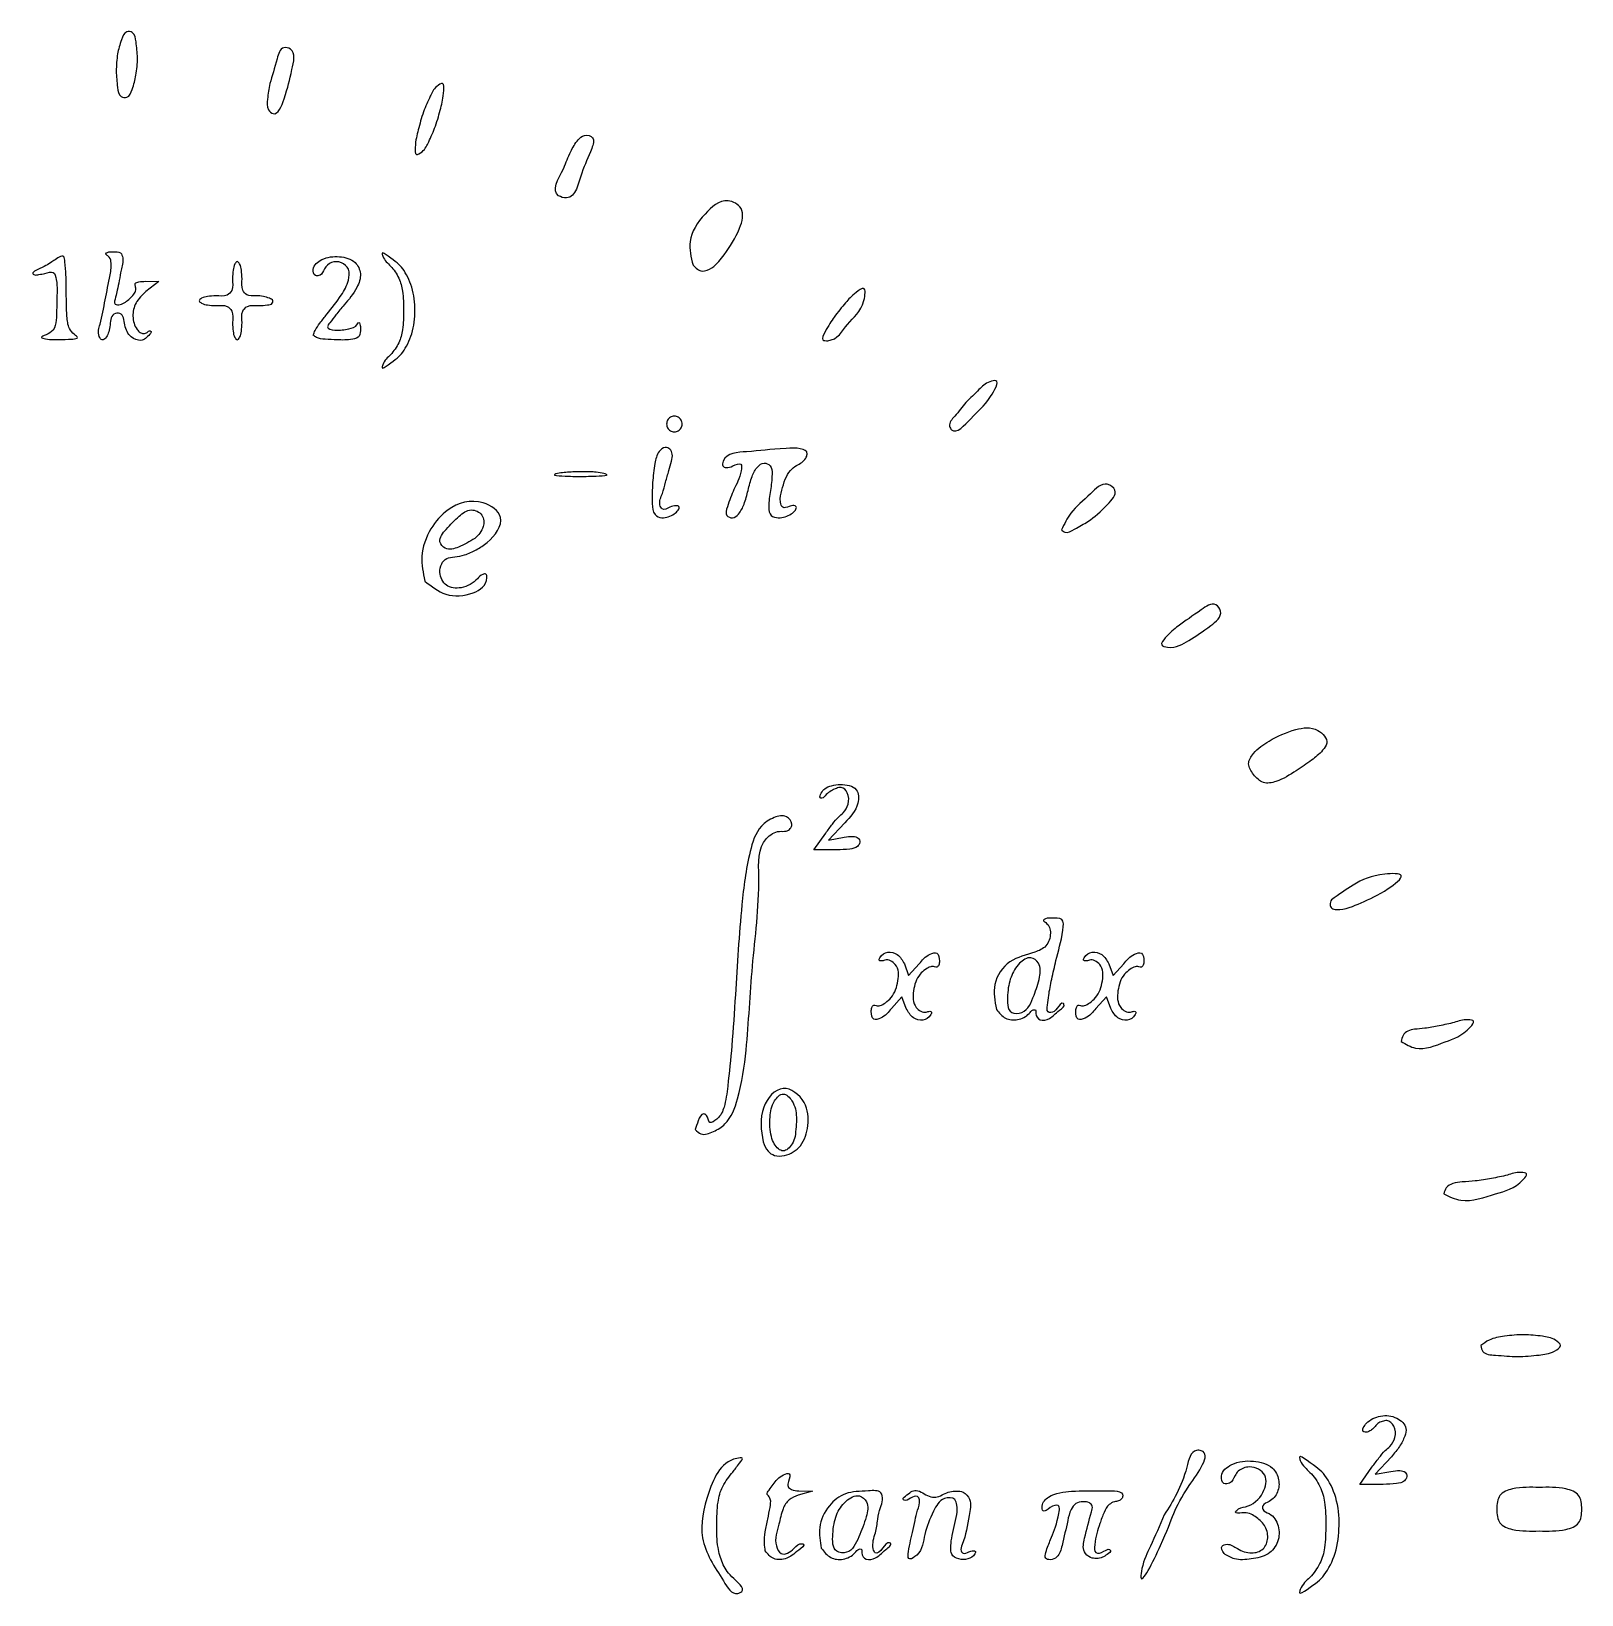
# Model space of a CAD drawing. Extents: x 376 to 676, y 43 to 343.
# Drawn here: x 529.6 to 675.6, y 195.5 to 342.8 of the extents above; entities that cross this region are included whole.
import ezdxf

# ---------------------------------------------------------------- set-up
doc = ezdxf.new("R2010")
doc.units = 0
doc.layers.get('0').update_dxf_attribs({"linetype": 'CONTINUOUS'})

msp = doc.modelspace()

# ---------------------------------------------------------------- linework, layer by layer
at = {"color": 7}
for p, q in [((537.557095, 339.018855), (537.557095, 339.018855)), ((552.038933, 337.853788), (552.038933, 337.853788)), ((566.016327, 333.489456), (566.016327, 333.489456)), ((579.732976, 329.893549), (579.733004, 329.893549)), ((591.905926, 320.733882), (591.905926, 320.733882)), ((540.326316, 319.226923), (541.583333, 319.212332)), ((541.583333, 319.212332), (540.352732, 318.26728)), ((536.507651, 317.478435), (536.507651, 317.478432)), ((548.519452, 315.326315), (548.519452, 315.326315)), ((605.202544, 315.855665), (605.202544, 315.855665)), ((530.955381, 314.189137), (530.955381, 314.189137)), ((556.126837, 314.158736), (556.126837, 314.158753)), ((563.413984, 312.298328), (563.413984, 312.298328)), ((617.602852, 307.800462), (617.602852, 307.800462)), ((589.411505, 305.778664), (589.411505, 305.778664)), ((579.291073, 301.153629), (579.291073, 301.153629)), ((588.093951, 300.257841), (588.093951, 300.257841)), ((595.756256, 299.620696), (595.756256, 299.620696)), ((571.350496, 294.994555), (571.350496, 294.994555)), ((626.612119, 295.80652), (626.612119, 295.80652)), ((566.633406, 290.985416), (566.633406, 290.985416)), ((637.618927, 286.742868), (637.618927, 286.742868)), ((644.719497, 272.753811), (644.719497, 272.753949)), ((606.208638, 268.200948), (604.687714, 266.578128)), ((603.277111, 265.648816), (604.408653, 267.237924)), ((604.687714, 266.578128), (606.159221, 266.841913)), ((605.453919, 265.648816), (603.277111, 265.648816)), ((652.06704, 260.95677), (652.06704, 260.95677)), ((611.818087, 254.916311), (612.225277, 253.815509)), ((612.225277, 253.815509), (613.221493, 254.916311)), ((631.081475, 254.916311), (631.488694, 253.815509)), ((631.488694, 253.815509), (632.48491, 254.916311)), ((624.035656, 251.955235), (624.035656, 251.955266)), ((611.597643, 251.797578), (610.601455, 250.696775)), ((612.004862, 250.696775), (611.597643, 251.797578)), ((620.501246, 250.613367), (620.501246, 250.613367)), ((630.86106, 251.797578), (629.864843, 250.696775)), ((631.268278, 250.696775), (630.86106, 251.797578)), ((608.700942, 250.430197), (608.700942, 250.430197)), ((627.964302, 250.430197), (627.964302, 250.430197)), ((658.631952, 247.590386), (658.631952, 247.590386)), ((592.121177, 239.295404), (592.121177, 239.295404)), ((598.520764, 238.1266), (598.520764, 238.1266)), ((601.524963, 238.626535), (601.524963, 238.626535)), ((662.634428, 233.236581), (662.634428, 233.236581)), ((666.13658, 218.934637), (666.13658, 218.934637)), ((657.717778, 208.468621), (656.164878, 206.8117)), ((654.724642, 205.86286), (655.879947, 207.485356)), ((656.164878, 206.8117), (657.667316, 207.081027)), ((603.169867, 205.207585), (601.817034, 204.830734)), ((601.882171, 205.26206), (603.169867, 205.207585)), ((656.947198, 205.86286), (654.724642, 205.86286)), ((667.637494, 203.523678), (667.637494, 203.523678)), ((636.309501, 202.994574), (636.309501, 202.994574)), ((607.526588, 200.918668), (607.526588, 200.918668)), ((625.597643, 200.655078), (625.5977, 200.655078)), ((598.718742, 199.592486), (598.718742, 199.592503)), ((603.996072, 199.840639), (603.996072, 199.840639)), ((612.362973, 200.33571), (612.362973, 200.335718)), ((641.937576, 199.343101), (641.937576, 199.343123)), ((594.774122, 196.771066), (594.774122, 196.771066)), ((650.037354, 197.081078), (650.037354, 197.081078))]:
    msp.add_line(p, q, dxfattribs=at)
for points, knots in [([(537.557095, 339.018855), (537.580974, 339.577042), (537.624925, 340.60443), (537.969474, 341.78234), (538.354507, 342.84305), (539.307451, 342.701435), (539.466217, 341.545891), (539.609209, 340.27753), (539.478202, 338.695855), (539.148016, 337.526541), (538.760409, 336.464294), (537.808867, 336.60674), (537.641772, 337.7573), (537.589501, 338.53605), (537.557095, 339.018855)], [0, 0, 0, 0, 1.645249, 3.028212, 3.925377, 4.448489, 5.379654, 6.898754, 8.544003, 9.926965, 10.824128, 11.347228, 12.278394, 13.797494, 13.797494, 13.797494, 13.797494]), ([(552.038933, 337.853788), (552.257279, 338.571569), (552.584655, 339.64777), (553.051139, 341.410298), (554.584838, 341.040561), (553.957392, 338.579136), (553.684807, 337.156427), (552.715356, 334.610859), (551.713342, 335.493008), (551.814718, 336.570934), (551.954964, 337.373355), (552.038933, 337.853788)], [0, 0, 0, 0, 2.439619, 3.657828, 4.302099, 6.241696, 9.087239, 10.827815, 11.388957, 12.385511, 13.872449, 13.872449, 13.872449, 13.872449]), ([(566.016327, 333.489456), (566.16325, 334.056591), (566.443862, 335.13978), (567.096856, 336.54696), (567.510957, 337.459675), (568.450188, 338.091793), (568.427251, 336.671487), (568.142853, 335.578373), (567.702765, 333.877974), (567.054588, 332.48978), (566.639539, 331.57331), (565.700712, 330.942783), (565.721958, 332.356365), (565.894018, 333.018663), (566.016327, 333.489456)], [0, 0, 0, 0, 1.76498, 3.37099, 4.50214, 5.094525, 5.775245, 7.448718, 9.213698, 10.819708, 11.950861, 12.543239, 13.223959, 14.89743, 14.89743, 14.89743, 14.89743]), ([(579.733004, 329.893549), (579.935516, 330.418778), (580.295637, 331.352779), (580.914191, 332.424024), (581.634606, 333.115232), (582.735733, 332.83472), (582.180943, 331.090781), (581.336595, 329.683804), (580.801413, 326.776929), (578.411308, 327.450619), (579.155579, 328.826305), (579.732976, 329.893549)], [0, 0, 0, 0, 1.683406, 2.993556, 3.725774, 4.519651, 5.530384, 8.036366, 10.781139, 11.545187, 14.188874, 14.188874, 14.188874, 14.188874]), ([(591.905926, 320.733882), (591.724375, 321.492937), (591.303844, 323.251152), (592.804457, 325.478692), (594.775529, 327.26138), (596.873306, 326.114309), (596.245699, 323.7539), (595.097938, 322.055674), (593.985189, 320.588149), (592.718799, 319.99764), (592.182094, 320.483748), (591.905926, 320.733882)], [0, 0, 0, 0, 2.247075, 5.204944, 7.705995, 9.125312, 10.981405, 13.872818, 15.561458, 16.524083, 17.544466, 17.544466, 17.544466, 17.544466]), ([(530.955381, 314.189137), (531.204573, 314.314874), (531.756846, 314.593539), (531.978067, 315.894859), (531.922765, 317.488564), (532.06185, 318.877303), (531.724675, 320.279978), (530.88611, 319.955183), (530.340341, 319.879642), (529.961187, 319.785972), (529.461112, 320.020455), (530.873365, 320.66128), (531.342411, 320.922344), (532.650616, 321.875252), (532.771677, 320.749348), (532.84235, 319.719074), (532.860331, 317.941309), (532.867671, 316.313333), (533.021261, 314.837778), (533.477159, 314.314286), (534.106957, 313.872171), (533.033111, 313.719503), (532.193207, 313.797906), (531.324965, 313.686936), (530.308815, 313.931809), (530.723162, 314.096716), (530.955381, 314.189137)], [0, 0, 0, 0, 0.795736, 1.763554, 3.636316, 5.597164, 6.325648, 7.110378, 7.685403, 8.087956, 8.258579, 9.100431, 10.589235, 11.595996, 12.082315, 13.31835, 15.04724, 17.211559, 18.410467, 19.15316, 19.547643, 20.019571, 21.300033, 22.592532, 22.989042, 23.494603, 23.494603, 23.494603, 23.494603]), ([(536.507651, 317.478432), (536.674148, 318.249644), (536.928303, 319.426888), (537.163134, 320.884235), (536.951863, 321.55345), (536.478793, 321.805474), (536.869791, 322.046998), (537.29349, 321.958596), (538.006324, 322.07357), (538.28008, 321.183941), (538.014268, 320.33943), (537.864106, 319.323653), (537.674003, 318.452832), (537.526069, 317.797856), (537.281013, 317.000824), (538.214724, 317.015877), (538.701195, 317.497538), (539.20437, 317.958018), (539.443307, 318.376743), (539.370043, 318.714619), (539.300297, 319.081525), (539.810317, 319.217659), (540.126178, 319.22333), (540.326316, 319.226923)], [0, 0, 0, 0, 2.392743, 3.652491, 4.259237, 4.553476, 4.757411, 5.288654, 5.986098, 6.505377, 7.670825, 8.667961, 9.597615, 10.25915, 10.917889, 11.370546, 12.442866, 12.986841, 13.437927, 13.775683, 14.036617, 14.405728, 15.044081, 15.044081, 15.044081, 15.044081]), ([(556.126837, 314.158753), (556.180534, 314.304838), (556.331103, 314.714471), (556.798718, 315.353239), (557.652819, 316.43409), (558.681258, 317.699653), (559.461979, 319.106829), (559.604313, 320.374402), (558.806231, 321.095559), (557.803024, 321.114575), (557.153015, 320.486249), (556.936231, 319.764703), (556.202608, 319.690394), (555.990241, 320.644909), (557.056508, 321.484902), (558.538349, 321.652876), (560.091256, 321.248729), (560.747906, 319.888344), (560.190297, 318.37774), (559.229056, 317.211563), (558.274686, 316.12726), (557.826232, 315.487471), (557.264177, 314.789786), (558.494279, 314.51186), (559.316434, 314.754062), (560.153726, 314.873539), (560.426492, 315.443145), (560.574453, 315.066384), (560.556503, 314.707767), (560.600468, 313.961946), (559.534986, 313.665914), (558.487649, 313.704048), (557.352251, 313.768275), (556.536738, 313.815475), (556.225407, 314.076192), (556.126837, 314.158736)], [0, 0, 0, 0, 0.465423, 1.305084, 2.349601, 4.613459, 6.162748, 7.199166, 8.105402, 9.037, 9.928094, 10.650743, 11.087978, 11.683718, 12.906053, 14.603214, 16.16763, 17.320755, 18.664071, 20.703799, 21.929852, 22.86357, 23.309099, 24.056456, 25.378682, 26.328158, 26.517758, 26.707962, 27.153759, 27.848839, 28.529379, 30.011936, 31.140597, 31.960139, 32.339824, 32.339824, 32.339824, 32.339824]), ([(563.413984, 312.298328), (563.698832, 312.661508), (564.250646, 313.365068), (564.631304, 314.840434), (564.627033, 316.475627), (564.634376, 318.122826), (564.242179, 319.571768), (563.480984, 320.685982), (562.784576, 321.210443), (562.511129, 322.084359), (563.779256, 321.178302), (564.595393, 320.5582), (565.566602, 318.575865), (565.765452, 316.477876), (565.566651, 314.3797), (564.595232, 312.397847), (563.779667, 311.776478), (562.510745, 310.872176), (562.785881, 311.742366), (563.131712, 312.048476), (563.413984, 312.298328)], [0, 0, 0, 0, 1.370926, 2.655784, 4.467955, 6.280125, 7.564983, 8.935908, 10.142143, 10.413746, 11.057795, 12.86486, 14.800217, 17.012925, 19.225635, 21.160991, 22.968056, 23.612105, 23.883707, 25.08994, 25.08994, 25.08994, 25.08994]), ([(548.519452, 315.326315), (548.564685, 315.711745), (548.634793, 316.309139), (547.926963, 317.062442), (547.037719, 316.889257), (546.221029, 316.991079), (545.699539, 317.06887), (545.277568, 317.399068), (545.699555, 317.729261), (546.220884, 317.807079), (547.038574, 317.908732), (547.923385, 317.736296), (548.644156, 318.487409), (548.469678, 319.381412), (548.572331, 320.226655), (548.641967, 320.754539), (548.966965, 321.197402), (549.2918, 320.754443), (549.362533, 320.227604), (549.457498, 319.38458), (549.318773, 318.538214), (549.889303, 317.777663), (550.681242, 317.892265), (551.408781, 317.820898), (551.913908, 317.672953), (552.386083, 317.480572), (552.262726, 317.031833), (551.670856, 316.992402), (550.937053, 316.885929), (550.02051, 317.065698), (549.288276, 316.31573), (549.464516, 315.416957), (549.361489, 314.571566), (549.292, 314.043588), (548.966784, 313.60073), (548.642819, 314.043724), (548.564879, 314.570223), (548.536043, 315.050178), (548.519452, 315.326315)], [0, 0, 0, 0, 1.102873, 1.709391, 2.781147, 3.572582, 4.159088, 4.47515, 4.791211, 5.377717, 6.169152, 7.240908, 7.847425, 8.9503, 9.764654, 10.365732, 10.681351, 10.99697, 11.598047, 12.412402, 13.489304, 14.067617, 14.94928, 15.652933, 16.248555, 16.643527, 16.891516, 17.378461, 18.179627, 19.271524, 19.881437, 20.986579, 21.800934, 22.402009, 22.717627, 23.033245, 23.63432, 24.448676, 24.448676, 24.448676, 24.448676]), ([(540.352732, 318.26728), (540.001162, 317.934024), (539.334388, 317.301985), (539.027109, 315.925929), (539.312525, 314.924194), (539.767384, 314.386086), (540.145545, 314.280975), (540.475932, 314.366485), (540.687706, 314.613928), (540.91622, 314.460935), (540.50971, 313.982217), (539.970128, 313.467605), (538.760812, 313.983698), (538.325553, 314.995771), (538.242831, 316.322983), (536.987348, 316.16077), (537.036201, 315.112391), (536.846755, 314.357171), (536.635822, 313.913497), (536.200698, 313.598992), (535.74506, 314.302726), (536.200183, 315.565564), (536.384435, 316.711861), (536.507651, 317.478435)], [0, 0, 0, 0, 1.424572, 2.701788, 4.010216, 4.404872, 4.755433, 5.115235, 5.421776, 5.523106, 5.79674, 6.822425, 7.805454, 9.065609, 10.246079, 10.81415, 12.060199, 12.698558, 13.212066, 13.568386, 13.994964, 15.153036, 17.490912, 17.490912, 17.490912, 17.490912]), ([(605.202544, 315.855665), (605.563555, 316.326328), (606.215429, 317.176198), (607.002606, 317.990829), (608.239777, 318.920369), (607.97809, 316.452236), (606.452594, 315.495224), (605.449645, 313.549494), (603.893446, 313.650999), (604.550047, 314.878816), (604.940034, 315.462663), (605.202544, 315.855665)], [0, 0, 0, 0, 1.726175, 3.116935, 3.914158, 5.051609, 7.789101, 10.186499, 10.66751, 11.456142, 13.080153, 13.080153, 13.080153, 13.080153]), ([(617.602852, 307.800462), (618.024821, 308.212568), (618.750892, 308.921669), (619.556785, 309.718856), (620.961684, 310.055718), (619.500239, 307.488376), (618.5242, 306.892481), (616.591673, 304.618177), (615.907693, 305.808536), (616.768044, 306.703306), (617.284829, 307.382496), (617.602852, 307.800462)], [0, 0, 0, 0, 1.747928, 3.007614, 3.584455, 5.167835, 7.960207, 10.038548, 10.439091, 11.476348, 13.135987, 13.135987, 13.135987, 13.135987]), ([(589.411505, 305.778664), (589.431946, 305.908151), (589.472282, 306.163666), (589.765038, 306.444703), (590.146836, 306.550166), (590.532695, 306.444706), (590.813505, 306.163669), (590.919043, 305.778665), (590.813505, 305.393661), (590.532695, 305.112625), (590.146836, 305.007164), (589.765039, 305.112628), (589.472282, 305.393663), (589.431946, 305.649177), (589.411505, 305.778664)], [0, 0, 0, 0, 0.384218, 0.758169, 1.142369, 1.526589, 1.900545, 2.284764, 2.66898, 3.042936, 3.427155, 3.811355, 4.185306, 4.569522, 4.569522, 4.569522, 4.569522]), ([(588.093951, 300.257841), (588.156435, 300.8619), (588.259618, 301.859396), (588.523867, 303.072636), (589.193604, 303.675263), (589.795553, 303.450908), (590.013925, 302.894518), (589.881318, 302.193221), (589.613907, 301.324875), (589.315733, 300.304946), (589.065381, 299.225984), (588.645597, 298.407154), (589.01565, 297.56497), (589.730764, 297.941956), (590.164666, 298.121236), (590.685269, 298.035263), (590.483356, 297.565249), (590.130459, 297.277481), (589.584623, 297.025496), (588.949485, 296.872196), (588.119222, 297.238658), (588.026969, 298.63379), (588.067563, 299.618039), (588.093951, 300.257841)], [0, 0, 0, 0, 1.824341, 3.012581, 3.686712, 4.174045, 4.674028, 5.347108, 6.272792, 7.414182, 8.524183, 9.614801, 10.057599, 10.80147, 11.402194, 11.689382, 12.016789, 12.541782, 13.15361, 13.772402, 14.471925, 15.539668, 17.522974, 17.522974, 17.522974, 17.522974]), ([(595.756256, 299.620696), (596.025854, 300.123032), (596.383009, 300.788512), (596.55258, 302.239271), (595.638537, 301.816608), (595.153569, 301.605245), (594.60868, 301.807969), (594.890779, 303.089123), (597.750144, 303.152139), (599.512798, 303.492137), (602.92344, 303.549555), (602.52768, 302.489874), (602.167133, 302.120547), (601.597937, 301.87159), (600.998906, 301.381128), (600.549351, 300.551547), (600.264052, 299.516252), (600.054894, 298.671711), (600.293922, 297.781381), (600.946196, 297.979056), (601.321021, 298.166279), (601.727061, 297.998126), (601.517324, 297.569921), (601.159961, 297.27248), (600.583903, 297.018555), (599.945737, 296.898981), (599.121078, 297.074957), (598.986952, 298.26019), (599.214483, 299.500171), (599.383001, 300.772141), (599.335981, 301.871324), (598.553756, 302.222923), (597.857977, 301.694813), (597.395133, 300.762827), (597.094387, 299.531338), (596.787482, 298.295885), (596.32972, 297.381064), (595.694847, 296.82894), (594.885526, 297.141028), (595.256402, 298.363665), (595.552808, 299.109066), (595.756256, 299.620696)], [0, 0, 0, 0, 1.88653, 2.499219, 3.267812, 3.915815, 4.259995, 4.710544, 7.09219, 10.837863, 12.881744, 13.308071, 13.839031, 14.423131, 15.14684, 16.119242, 17.201005, 18.328883, 18.856177, 19.450116, 19.930383, 20.174536, 20.498859, 21.030435, 21.664049, 22.31608, 23.020037, 23.841372, 25.418804, 26.943105, 27.781211, 28.39523, 29.076336, 30.132756, 31.512225, 32.86494, 33.929474, 34.593262, 35.155947, 35.963109, 37.729665, 37.729665, 37.729665, 37.729665]), ([(579.291073, 301.153629), (579.718548, 301.201033), (580.623597, 301.301398), (582.051734, 301.252613), (582.927206, 301.278224), (584.124468, 300.948181), (582.426582, 300.846615), (581.318503, 300.849381), (580.194284, 300.840661), (578.517149, 300.955807), (579.070055, 301.097135), (579.291073, 301.153629)], [0, 0, 0, 0, 1.301779, 2.756117, 4.057896, 4.547678, 5.283143, 7.045339, 8.807555, 9.543027, 10.032809, 10.032809, 10.032809, 10.032809]), ([(626.612119, 295.80652), (626.886535, 296.35582), (627.559522, 297.702946), (629.12444, 298.880895), (630.601407, 300.503438), (632.099276, 299.408716), (630.636817, 297.83273), (629.43299, 296.709711), (628.047945, 296.002875), (627.093946, 295.415639), (626.723696, 295.716003), (626.612119, 295.80652)], [0, 0, 0, 0, 1.80145, 4.417943, 6.227735, 7.138469, 8.64599, 11.097802, 12.551783, 13.494359, 13.900935, 13.900935, 13.900935, 13.900935]), ([(566.633406, 290.985416), (566.476054, 291.757315), (566.133068, 293.439857), (567.028417, 295.903577), (568.907134, 298.097447), (571.715157, 298.9263), (574.542641, 296.967697), (572.914395, 294.783337), (571.520365, 293.935098), (570.478341, 293.429295), (569.524038, 293.257836), (568.684619, 293.2011), (568.138809, 292.582295), (567.967166, 291.622844), (568.530767, 290.353445), (570.233011, 290.213417), (571.388673, 290.903901), (571.932652, 291.593109), (572.461621, 291.708536), (572.567728, 290.61279), (571.005021, 289.577057), (568.588703, 289.431495), (567.262812, 290.485212), (566.633406, 290.985416)], [0, 0, 0, 0, 2.329173, 5.077002, 7.486359, 10.852186, 12.985413, 15.653332, 16.89373, 18.098627, 19.047165, 19.826363, 20.510153, 21.331028, 22.678388, 24.082392, 25.847886, 26.483344, 26.77846, 27.141931, 29.045953, 31.63287, 33.970641, 33.970641, 33.970641, 33.970641]), ([(571.350496, 294.994555), (571.682042, 295.329403), (572.279095, 295.932405), (572.197376, 297.314497), (570.917869, 297.915578), (569.684885, 296.98947), (568.801153, 296.040129), (567.772378, 294.843195), (568.657108, 293.797584), (570.031543, 294.210745), (570.863695, 294.705265), (571.350496, 294.994555)], [0, 0, 0, 0, 1.366505, 2.460829, 3.565102, 4.849886, 6.606262, 7.902258, 8.698967, 9.937801, 11.684044, 11.684044, 11.684044, 11.684044]), ([(637.618927, 286.742868), (638.290823, 287.216383), (639.325307, 287.94543), (641.008496, 289.136574), (641.989532, 287.824863), (640.353798, 286.478765), (638.76886, 285.471757), (637.280542, 284.540557), (635.820758, 284.916354), (636.676909, 286.003183), (637.235472, 286.441774), (637.618927, 286.742868)], [0, 0, 0, 0, 2.664347, 4.102156, 4.872959, 6.525482, 9.00436, 11.118206, 11.707141, 12.456505, 14.097481, 14.097481, 14.097481, 14.097481]), ([(644.719497, 272.753949), (644.489113, 273.082349), (644.034784, 273.729971), (644.844526, 275.041765), (646.391928, 276.093379), (648.431132, 277.035756), (650.6212, 277.34105), (651.932127, 275.890903), (651.093394, 274.829086), (650.12582, 274.012027), (648.6214, 273.023676), (647.221299, 272.129741), (645.568685, 271.793977), (645.002851, 272.433537), (644.719497, 272.753811)], [0, 0, 0, 0, 1.101023, 2.171275, 4.063551, 6.802867, 8.8708, 10.355636, 11.127105, 12.520763, 14.284504, 16.439288, 17.631126, 18.826645, 18.826645, 18.826645, 18.826645]), ([(604.408653, 267.237924), (604.620721, 267.519397), (605.013706, 268.040995), (605.534621, 268.707568), (606.173805, 269.203144), (606.618089, 269.981315), (606.599648, 270.949269), (605.985104, 271.641776), (605.372409, 271.437865), (604.907299, 271.208976), (604.439741, 270.926346), (604.201244, 270.463778), (603.761609, 270.574588), (604.029642, 271.076591), (604.310489, 271.483158), (605.015963, 271.748651), (605.991557, 271.855026), (607.519414, 271.633522), (607.552423, 269.597876), (606.729035, 268.741925), (606.208638, 268.200948)], [0, 0, 0, 0, 1.058847, 1.962154, 2.520372, 3.473912, 4.524106, 5.295186, 5.752018, 6.310936, 6.875048, 7.420122, 7.565953, 8.018561, 8.549562, 9.240058, 10.087241, 11.652137, 12.939975, 15.15187, 15.15187, 15.15187, 15.15187]), ([(592.121177, 239.295404), (592.199982, 239.553847), (592.351221, 240.049841), (592.710779, 240.906886), (593.356439, 240.591285), (593.333009, 239.679704), (594.464836, 240.441629), (594.955291, 241.574575), (595.264806, 244.025381), (595.613574, 247.503925), (595.974098, 253.219966), (596.347684, 259.372078), (596.976574, 264.643477), (597.928219, 267.742865), (599.406388, 268.722809), (600.670882, 269.01382), (601.314198, 268.217237), (601.112236, 267.604498), (600.625333, 267.350697), (599.788144, 267.485829), (597.960366, 266.328229), (598.301362, 261.260371), (597.396935, 254.96214), (597.100693, 247.812426), (596.43284, 242.887366), (595.363569, 239.98583), (593.91708, 239.108816), (592.757385, 238.660218), (592.290302, 239.126551), (592.121177, 239.295404)], [0, 0, 0, 0, 0.882662, 1.693973, 2.000204, 2.732743, 3.47265, 4.788924, 6.799347, 10.615212, 15.418141, 23.934656, 29.002461, 31.619951, 33.086138, 34.229123, 35.098695, 35.534165, 35.991325, 36.613186, 38.011222, 41.694527, 50.150616, 58.067631, 62.722384, 65.372284, 66.684748, 67.87371, 68.548581, 68.548581, 68.548581, 68.548581]), ([(606.159221, 266.841913), (606.430296, 266.884938), (606.865834, 266.954066), (607.499682, 266.851158), (607.710321, 266.346814), (607.357216, 265.833252), (606.510779, 265.685411), (605.857392, 265.662787), (605.453919, 265.648816)], [0, 0, 0, 0, 0.835199, 1.341918, 1.756395, 2.228303, 2.986787, 4.211313, 4.211313, 4.211313, 4.211313]), ([(652.06704, 260.95677), (652.757125, 261.443852), (654.334334, 262.557094), (656.152011, 263.403512), (659.394963, 263.467393), (656.80795, 261.484141), (655.095299, 260.801324), (653.222823, 259.919674), (652.069684, 260.078864), (651.854024, 260.537246), (651.989866, 260.80478), (652.06704, 260.95677)], [0, 0, 0, 0, 2.461626, 5.626119, 7.164838, 8.882281, 11.783957, 14.193479, 14.645314, 15.016072, 15.503774, 15.503774, 15.503774, 15.503774]), ([(620.501246, 250.613367), (620.341844, 251.40876), (620.010707, 253.061081), (621.608728, 255.416023), (623.689434, 255.803974), (625.29555, 256.486619), (625.698254, 257.761248), (625.472054, 258.615522), (624.814142, 259.009147), (625.252869, 259.263144), (625.767735, 259.177417), (626.900135, 259.3316), (626.674281, 257.220337), (626.17027, 255.631889), (625.730697, 253.548867), (625.41466, 252.11113), (625.357087, 251.179701), (625.188766, 250.398916), (625.806478, 250.26006), (626.202694, 250.649261), (626.637227, 251.337841), (627.03069, 250.944325), (626.124104, 250.375858), (625.705444, 249.760659), (624.594567, 249.465775), (624.153514, 250.061176), (624.257977, 250.611096), (623.821484, 250.574132), (623.463378, 250.008209), (622.548759, 249.544902), (621.260067, 249.659697), (620.757719, 250.291037), (620.501246, 250.613367)], [0, 0, 0, 0, 2.368935, 4.921141, 7.450513, 8.628606, 9.905458, 11.001917, 11.310781, 11.54713, 12.127891, 13.09195, 14.113757, 17.054838, 18.85281, 20.392857, 21.344576, 21.948905, 22.222958, 22.95561, 23.676824, 23.756844, 24.478066, 25.693903, 26.578664, 27.281381, 27.61892, 27.817103, 28.328706, 29.562607, 30.701704, 31.889903, 31.889903, 31.889903, 31.889903]), ([(608.700942, 250.430197), (608.706265, 250.556209), (608.715141, 250.766335), (608.907832, 251.064297), (609.211217, 250.948054), (609.602963, 250.948619), (610.081889, 251.267904), (610.853552, 251.921204), (611.290994, 253.230329), (611.322263, 254.829313), (610.178613, 255.432132), (609.702945, 255.134895), (609.37912, 255.245245), (609.627513, 255.75561), (610.22967, 256.124128), (611.299726, 255.849877), (611.635947, 255.244343), (611.818087, 254.916311)], [0, 0, 0, 0, 0.386199, 0.643987, 0.87942, 1.241403, 1.812264, 2.533353, 4.258362, 5.80905, 6.872328, 7.252424, 7.440265, 7.677144, 8.587719, 9.507937, 10.595721, 10.595721, 10.595721, 10.595721]), ([(613.221493, 254.916311), (613.499358, 255.258363), (613.911099, 255.765218), (615.044307, 256.102234), (615.142007, 255.279088), (615.106059, 254.849986), (614.915506, 254.548373), (614.613296, 254.663617), (614.230423, 254.672368), (613.761818, 254.368168), (613.007876, 253.738297), (612.615143, 252.415966), (612.589536, 250.87526), (613.676456, 250.195751), (614.148786, 250.487339), (614.4433, 250.358654), (614.192969, 249.863242), (613.594122, 249.486634), (612.522965, 249.763918), (612.186911, 250.368992), (612.004862, 250.696775)], [0, 0, 0, 0, 1.364952, 2.022594, 2.788985, 3.175186, 3.432978, 3.6684, 4.02536, 4.577403, 5.270529, 6.953779, 8.525679, 9.565159, 9.915831, 10.093821, 10.329667, 11.240239, 12.160458, 13.248241, 13.248241, 13.248241, 13.248241]), ([(624.035656, 251.955266), (624.241348, 252.507071), (624.596726, 253.460437), (624.708967, 254.902985), (623.648013, 255.73543), (622.485888, 254.909216), (621.756982, 253.611669), (621.504146, 252.104387), (621.488373, 250.167206), (623.394722, 250.259438), (623.776496, 251.269543), (624.035656, 251.955235)], [0, 0, 0, 0, 1.791537, 3.095285, 3.976649, 5.154181, 6.691087, 8.412632, 10.08364, 11.026172, 13.018355, 13.018355, 13.018355, 13.018355]), ([(627.964302, 250.430197), (627.969627, 250.556209), (627.978506, 250.766336), (628.171201, 251.064294), (628.47459, 250.948051), (628.866345, 250.948618), (629.345286, 251.267895), (630.116936, 251.921217), (630.554393, 253.230318), (630.585688, 254.829324), (629.442023, 255.432126), (628.966349, 255.134896), (628.642509, 255.245242), (628.890899, 255.755614), (629.493066, 256.124126), (630.563124, 255.849882), (630.89934, 255.244344), (631.081475, 254.916311)], [0, 0, 0, 0, 0.3862, 0.643992, 0.879413, 1.241422, 1.812295, 2.533376, 4.258389, 5.809074, 6.872357, 7.252472, 7.44032, 7.677199, 8.587779, 9.508003, 10.595779, 10.595779, 10.595779, 10.595779]), ([(632.48491, 254.916311), (632.762774, 255.258363), (633.174516, 255.765218), (634.307724, 256.102234), (634.405423, 255.279088), (634.369476, 254.849986), (634.178923, 254.548373), (633.876713, 254.663617), (633.49384, 254.672368), (633.025235, 254.368168), (632.271292, 253.738297), (631.87856, 252.415966), (631.852953, 250.87526), (632.939872, 250.195751), (633.412203, 250.487339), (633.706716, 250.358654), (633.456384, 249.86324), (632.857532, 249.486635), (631.786371, 249.763913), (631.450323, 250.368992), (631.268278, 250.696775)], [0, 0, 0, 0, 1.364952, 2.022594, 2.788985, 3.175186, 3.432978, 3.6684, 4.02536, 4.577403, 5.270529, 6.953779, 8.525679, 9.565159, 9.915831, 10.093821, 10.329667, 11.240245, 12.160469, 13.248245, 13.248245, 13.248245, 13.248245]), ([(610.601455, 250.696775), (610.325539, 250.351037), (609.916688, 249.838722), (608.769789, 249.527651), (608.725031, 250.11441), (608.700942, 250.430197)], [0, 0, 0, 0, 1.364948, 2.022576, 2.788967, 2.788967, 2.788967, 2.788967]), ([(629.864843, 250.696775), (629.588925, 250.351037), (629.180067, 249.83872), (628.033159, 249.527648), (627.988394, 250.114411), (627.964302, 250.430197)], [0, 0, 0, 0, 1.364954, 2.022595, 2.788988, 2.788988, 2.788988, 2.788988]), ([(658.631952, 247.590386), (658.6683, 247.791802), (658.741638, 248.198182), (659.244533, 248.643153), (659.992063, 248.772602), (660.988743, 248.824442), (662.227064, 249.081591), (663.640137, 249.349967), (664.561235, 249.731782), (665.672603, 249.556629), (664.492351, 248.143299), (662.872847, 247.636463), (660.354511, 246.56143), (659.071047, 247.328097), (658.631952, 247.590386)], [0, 0, 0, 0, 0.60051, 1.211602, 1.862385, 2.83982, 4.208143, 5.675778, 7.020573, 7.532213, 8.169721, 10.912142, 13.764737, 15.248163, 15.248163, 15.248163, 15.248163]), ([(598.520764, 238.1266), (598.333775, 239.220102), (598.003404, 241.152091), (600.264993, 243.906313), (602.712025, 241.979396), (602.854887, 239.729357), (602.275738, 237.700498), (600.82063, 236.804653), (599.635864, 236.760626), (598.84241, 237.263015), (598.638521, 237.810435), (598.520764, 238.1266)], [0, 0, 0, 0, 3.288188, 5.809543, 8.187366, 10.398832, 12.4153, 14.174832, 15.113763, 15.834821, 16.820634, 16.820634, 16.820634, 16.820634]), ([(601.524963, 238.626535), (601.598709, 239.245469), (601.735767, 240.395758), (601.483093, 241.84214), (600.408205, 242.955033), (599.324563, 241.840877), (599.115322, 240.404685), (599.125156, 238.972896), (599.521774, 237.965938), (599.892883, 237.478432), (600.407211, 237.206794), (600.919896, 237.47867), (601.297893, 237.964557), (601.445568, 238.395076), (601.524963, 238.626535)], [0, 0, 0, 0, 1.849757, 3.437772, 4.474485, 5.511202, 7.099222, 8.948978, 9.677261, 10.303598, 10.780294, 11.256977, 11.883313, 12.611591, 12.611591, 12.611591, 12.611591]), ([(662.634428, 233.236581), (662.694128, 233.438009), (662.827003, 233.886321), (663.548167, 234.270966), (664.492368, 234.381256), (665.721926, 234.436004), (667.123006, 234.684523), (668.619865, 234.96134), (669.545796, 235.330475), (670.650826, 235.187328), (669.436771, 233.709732), (667.511062, 233.325135), (664.717567, 232.240251), (663.162956, 232.983795), (662.634428, 233.236581)], [0, 0, 0, 0, 0.609748, 1.357097, 2.253351, 3.481842, 5.027545, 6.562121, 7.884678, 8.398722, 9.001893, 11.950591, 15.281131, 16.996673, 16.996673, 16.996673, 16.996673]), ([(666.13658, 218.934637), (666.389268, 219.12498), (667.047052, 219.62047), (668.494941, 219.852364), (670.158317, 220.02516), (671.814112, 219.847459), (672.956256, 219.674367), (673.904741, 218.906227), (672.781842, 218.181991), (671.496998, 218.027755), (669.522704, 217.833558), (667.903072, 218.032316), (666.304352, 218.094894), (666.176692, 218.733863), (666.13658, 218.934637)], [0, 0, 0, 0, 0.938838, 2.443932, 4.268423, 6.008436, 7.299299, 7.99961, 8.759603, 10.264698, 12.315343, 14.385159, 15.632965, 16.204693, 16.204693, 16.204693, 16.204693]), ([(655.879947, 207.485356), (656.09638, 207.772793), (656.497451, 208.305442), (657.030358, 208.985504), (657.683841, 209.495941), (658.155497, 210.287473), (658.093812, 211.309795), (657.426623, 211.966786), (656.839825, 211.806079), (656.44154, 211.637797), (656.164409, 211.334516), (655.930467, 211.028363), (655.598055, 210.850995), (655.294737, 210.740911), (654.943298, 210.861237), (655.095193, 211.287529), (655.516663, 211.88251), (656.709844, 212.442002), (658.16687, 212.295256), (659.23356, 211.346042), (658.955899, 210.268937), (658.482327, 209.379304), (657.984471, 208.786289), (657.717778, 208.468621)], [0, 0, 0, 0, 1.081109, 2.003401, 2.573351, 3.561371, 4.631335, 5.456245, 5.905357, 6.354637, 6.745791, 7.117377, 7.501362, 7.848444, 8.094997, 8.389907, 8.934126, 10.420316, 11.955232, 13.243132, 13.988192, 15.060259, 16.297112, 16.297112, 16.297112, 16.297112]), ([(594.774122, 196.771066), (593.919695, 198.087675), (592.242855, 200.671558), (593.221208, 205.055892), (594.628279, 208.264933), (596.726186, 208.373858), (596.072817, 207.599615), (595.61028, 206.933931), (594.605056, 205.732736), (594.159197, 203.996622), (594.160087, 202.041158), (594.135146, 200.12099), (594.655304, 198.370473), (595.347161, 197.212299), (597.015055, 195.97001), (595.622085, 195.319076), (595.156291, 196.116669), (594.774122, 196.771066)], [0, 0, 0, 0, 4.488263, 8.808347, 13.20209, 13.409226, 13.944646, 15.002632, 16.667306, 18.202028, 20.356385, 22.487375, 23.999381, 25.568298, 27.241589, 27.63611, 29.43904, 29.43904, 29.43904, 29.43904]), ([(636.309501, 202.994574), (637.120082, 204.279166), (638.232302, 206.041787), (638.795417, 209.169634), (640.986554, 208.919008), (637.117855, 203.898656), (637.241056, 202.470973), (633.89533, 195.862885), (634.277403, 198.541249), (635.136679, 200.27097), (635.874565, 201.984537), (636.309501, 202.994574)], [0, 0, 0, 0, 4.954257, 6.797864, 7.242414, 10.714399, 16.960646, 20.480264, 21.291438, 23.544611, 26.779423, 26.779423, 26.779423, 26.779423]), ([(641.937576, 199.343123), (641.786457, 199.612003), (641.528801, 200.07044), (642.479833, 200.334815), (643.263612, 199.682594), (644.430986, 199.261401), (645.741686, 199.640116), (646.191377, 200.859012), (645.850852, 202.053225), (644.834519, 202.921523), (644.080793, 203.280712), (642.902629, 203.081677), (643.284345, 203.664909), (644.414397, 203.70819), (645.702542, 204.803926), (646.155704, 206.880745), (644.674857, 207.616363), (643.767062, 207.419143), (643.262975, 207.138323), (642.898915, 206.59715), (642.663831, 205.935837), (641.788648, 205.845216), (641.514586, 206.986506), (642.842379, 207.983652), (644.623243, 208.174048), (646.472213, 207.716517), (647.202678, 206.347826), (647.074094, 205.096896), (646.418865, 204.244546), (645.55183, 204.0267), (645.551269, 203.328095), (646.519766, 203.091823), (647.166394, 201.950211), (647.166753, 200.415515), (646.114039, 199.116413), (644.538376, 198.821565), (643.032273, 198.657248), (642.254478, 199.144554), (641.937576, 199.343101)], [0, 0, 0, 0, 0.722933, 1.232592, 2.288573, 3.687227, 4.829638, 5.95588, 7.176677, 8.372295, 9.672646, 10.271128, 10.469162, 11.365862, 13.500418, 15.123356, 16.754134, 17.337709, 17.909949, 18.421705, 19.287344, 19.821138, 20.530171, 21.998351, 24.068892, 25.972179, 27.211217, 28.370725, 29.560004, 30.297443, 30.606945, 31.344384, 32.778953, 34.270194, 35.708761, 37.367915, 38.961687, 40.057535, 40.057535, 40.057535, 40.057535]), ([(650.037354, 197.081078), (650.384888, 197.510885), (651.055887, 198.340731), (651.523958, 200.094606), (651.518183, 202.035848), (651.527659, 203.991337), (651.045629, 205.71373), (650.118566, 207.031924), (649.268601, 207.647993), (648.935691, 208.693306), (650.486934, 207.604015), (651.493041, 206.890513), (652.670967, 204.499935), (652.856496, 201.983244), (652.606389, 199.491224), (651.441106, 197.156957), (650.456514, 196.449552), (648.935069, 195.384606), (649.270314, 196.42559), (649.69231, 196.786214), (650.037354, 197.081078)], [0, 0, 0, 0, 1.641192, 3.168717, 5.318316, 7.467919, 8.995444, 10.636635, 12.083463, 12.40613, 13.188448, 15.388699, 17.694363, 20.358775, 22.99832, 25.263518, 27.39189, 28.174208, 28.496876, 29.943703, 29.943703, 29.943703, 29.943703]), ([(598.718742, 199.592503), (598.681655, 199.831112), (598.588942, 200.427591), (598.706454, 201.441832), (598.949146, 202.565881), (599.141065, 203.567003), (599.286591, 204.353085), (599.067281, 204.735121), (598.810203, 204.973682), (599.147178, 205.415541), (599.586378, 206.018462), (600.058375, 206.677749), (601.201084, 207.041767), (600.922918, 206.191801), (600.763045, 205.655475), (601.261969, 205.271431), (601.643063, 205.265673), (601.882171, 205.26206)], [0, 0, 0, 0, 0.721914, 1.80466, 3.035591, 4.15566, 4.934107, 5.274486, 5.463308, 5.888219, 6.571608, 7.890069, 8.445679, 9.181528, 9.659159, 10.083756, 10.798784, 10.798784, 10.798784, 10.798784]), ([(657.667316, 207.081027), (657.944086, 207.124956), (658.388777, 207.195537), (659.035943, 207.090465), (659.251024, 206.575523), (658.890495, 206.051167), (658.02627, 205.900224), (657.359151, 205.877125), (656.947198, 205.86286)], [0, 0, 0, 0, 0.852741, 1.370119, 1.793308, 2.275132, 3.049555, 4.299817, 4.299817, 4.299817, 4.299817]), ([(601.817034, 204.830734), (601.507355, 204.717169), (600.873162, 204.484598), (600.258292, 203.415979), (600.016169, 201.919066), (599.467487, 200.51364), (600.219366, 198.981349), (601.378948, 199.672964), (601.902274, 200.365567), (602.532155, 200.168253), (601.484697, 199.388215), (600.930964, 198.835778), (599.453542, 198.669583), (598.953492, 199.297643), (598.718742, 199.592486)], [0, 0, 0, 0, 0.961947, 1.969975, 3.481455, 5.544594, 6.379158, 7.687645, 8.568688, 8.702678, 9.410177, 10.786408, 12.003149, 13.07977, 13.07977, 13.07977, 13.07977]), ([(603.996072, 199.840639), (603.883861, 200.495777), (603.642906, 201.902582), (604.538239, 203.856409), (606.330596, 205.237582), (607.987172, 205.171972), (609.645076, 205.367035), (609.847519, 204.352897), (609.47884, 203.580673), (609.301388, 202.523767), (609.125939, 201.204553), (608.713798, 200.226685), (609.096836, 199.130403), (609.833947, 199.844452), (610.184049, 200.465332), (610.743688, 200.217224), (609.725845, 199.504932), (609.339825, 198.940951), (608.196128, 198.625237), (607.747433, 199.235654), (607.853916, 199.796876), (607.408282, 199.759128), (607.041215, 199.17979), (606.102209, 198.700034), (604.772876, 198.841504), (604.260224, 199.500884), (603.996072, 199.840639)], [0, 0, 0, 0, 1.958531, 4.205632, 6.093933, 8.275132, 9.45578, 10.119646, 10.882646, 12.026888, 13.307195, 14.841408, 15.272785, 16.108718, 16.935592, 17.025492, 17.770539, 19.011934, 19.915291, 20.632776, 20.977405, 21.17975, 21.702103, 22.969319, 24.137827, 25.379928, 25.379928, 25.379928, 25.379928]), ([(607.526588, 200.918668), (607.782423, 201.526149), (608.215556, 202.554621), (608.538009, 204.118939), (607.450375, 205.050714), (606.152107, 204.270828), (605.282363, 202.925497), (605.055459, 201.34241), (605.014219, 199.446648), (606.840043, 199.316151), (607.25161, 200.276821), (607.526588, 200.918668)], [0, 0, 0, 0, 2.026263, 3.430485, 4.298105, 5.642562, 7.222138, 9.050086, 10.716252, 11.639847, 13.499213, 13.499213, 13.499213, 13.499213]), ([(612.362973, 200.335718), (612.431246, 200.669906), (612.575525, 201.37613), (612.827291, 202.406057), (613.005472, 203.425362), (613.380521, 204.172724), (613.02861, 204.891402), (612.396821, 204.587157), (611.956783, 204.229175), (611.57062, 204.557962), (612.167366, 204.890246), (612.483131, 205.266381), (613.160837, 205.303153), (613.694628, 204.964481), (614.2804, 204.660426), (614.955674, 204.636009), (615.511917, 204.93837), (616.102067, 205.203652), (616.731681, 205.254181), (617.474841, 205.181763), (618.215769, 204.292504), (617.814179, 202.443527), (617.61855, 200.935152), (617.056872, 199.678529), (617.415806, 199.247202), (617.880808, 199.498012), (618.207978, 199.633688), (618.593022, 199.567374), (618.371345, 199.059662), (617.807182, 198.774941), (616.959568, 198.746157), (616.218659, 199.174552), (616.178924, 199.988109), (616.266003, 200.841256), (616.521161, 201.894866), (616.770017, 202.933491), (616.830476, 203.789154), (616.598882, 204.649382), (615.238437, 204.642412), (614.433965, 203.069496), (613.636804, 201.270857), (613.552331, 199.504998), (611.946151, 198.468908), (612.195325, 199.584874), (612.362973, 200.33571)], [0, 0, 0, 0, 1.023663, 2.163267, 3.172288, 4.151166, 4.523771, 5.193039, 5.812509, 5.950373, 6.487154, 7.101282, 7.621205, 8.300203, 8.981088, 9.582649, 10.231908, 10.85089, 11.509186, 12.111054, 13.019601, 14.557481, 17.37414, 17.975811, 18.262683, 18.797651, 19.243557, 19.456732, 19.699757, 20.50674, 21.363754, 22.170185, 22.728601, 23.658693, 24.785371, 25.96499, 26.840933, 27.40155, 28.367502, 29.943368, 32.284264, 34.373087, 35.104904, 36.609783, 36.609783, 36.609783, 36.609783]), ([(625.5977, 200.655078), (625.84874, 201.263242), (626.220145, 202.163001), (626.583299, 204.113117), (625.563086, 203.753992), (624.844306, 203.097269), (624.746591, 204.096118), (625.655474, 205.0283), (628.03915, 205.299263), (629.769123, 205.23909), (632.61236, 205.285528), (632.306629, 204.45463), (631.993804, 204.257837), (631.54792, 204.254826), (630.998282, 203.917189), (630.576529, 203.160531), (630.133937, 201.852582), (629.76262, 200.7755), (629.694334, 199.214392), (630.583349, 199.464698), (631.01971, 199.83603), (631.361446, 199.538948), (630.858525, 199.22973), (630.506664, 198.948941), (629.921291, 198.851101), (629.278857, 198.927249), (628.535879, 199.59508), (628.914173, 201.285231), (629.245881, 202.562061), (629.610551, 203.787744), (629.218658, 204.230278), (628.624297, 204.242776), (627.92636, 204.126757), (627.415373, 203.387738), (627.117233, 202.011066), (626.792729, 200.544246), (626.408794, 199.048024), (625.671159, 198.697586), (624.996427, 198.845693), (625.216042, 199.767431), (625.440988, 200.290681), (625.597643, 200.655078)], [0, 0, 0, 0, 2.256135, 3.337882, 4.10046, 4.85388, 5.301998, 6.34377, 8.576949, 11.768965, 13.479021, 13.774937, 14.121142, 14.527955, 15.081551, 15.954993, 17.077078, 19.140502, 19.888811, 20.661976, 21.205908, 21.336871, 21.809215, 22.339863, 22.91074, 23.466677, 24.271009, 25.54241, 28.111961, 28.667144, 29.069265, 29.675945, 30.365082, 31.098006, 32.177549, 34.584474, 35.768234, 36.450572, 36.893037, 37.451113, 38.731313, 38.731313, 38.731313, 38.731313]), ([(667.637494, 203.523678), (667.661608, 204.006423), (667.709942, 204.974009), (669.559105, 205.650395), (671.637926, 205.531403), (673.727097, 205.650398), (675.558971, 204.974007), (675.684093, 203.523682), (675.558966, 202.07336), (673.727099, 201.396962), (671.637926, 201.51595), (669.559103, 201.396966), (667.709947, 202.073358), (667.66161, 203.040938), (667.637494, 203.523678)], [0, 0, 0, 0, 1.327308, 2.660377, 5.185042, 7.709719, 9.042783, 10.370089, 11.697383, 13.030449, 15.555127, 18.079792, 19.412864, 20.74016, 20.74016, 20.74016, 20.74016])]:
    msp.add_open_spline(points, degree=3, knots=knots, dxfattribs=at)

doc.saveas('drawing.dxf')
